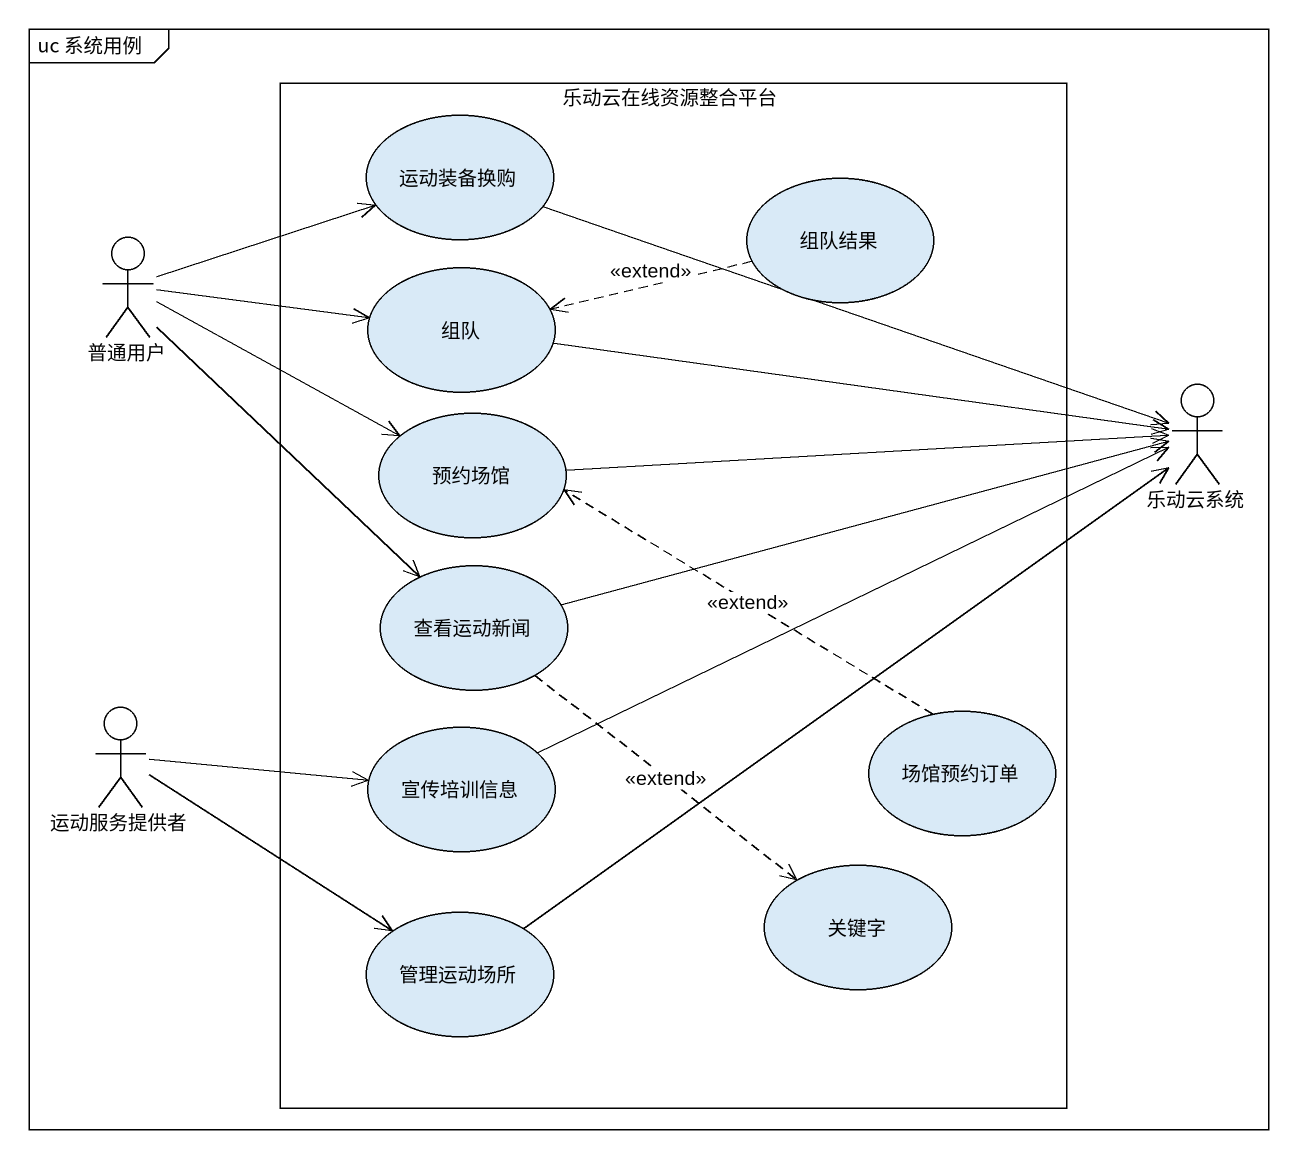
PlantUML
@startuml
mainframe uc 系统用例
rectangle 乐动云在线资源整合平台 {
  usecase 运动装备换购
  usecase 组队结果
  usecase 组队
  usecase 预约场馆
  usecase 查看运动新闻
  usecase 场馆预约订单
  usecase 宣传培训信息
  usecase 关键字
  usecase 管理运动场所
}
actor 普通用户
actor 乐动云系统
actor 运动服务提供者
运动装备换购 -right-> 乐动云系统
普通用户 -right-> 运动装备换购
普通用户 -right-> 组队
普通用户 -right-> 预约场馆
普通用户 --> 查看运动新闻
组队结果 .left.> 组队 : <<extend>>
组队 -right-> 乐动云系统
预约场馆 -right-> 乐动云系统
查看运动新闻 -right-> 乐动云系统
查看运动新闻 ..> 关键字 : <<extend>>
运动服务提供者 -right-> 宣传培训信息
运动服务提供者 -right-> 管理运动场所
场馆预约订单 .up.> 预约场馆 : <<extend>>
宣传培训信息 -right-> 乐动云系统
管理运动场所 -up-> 乐动云系统
@enduml
